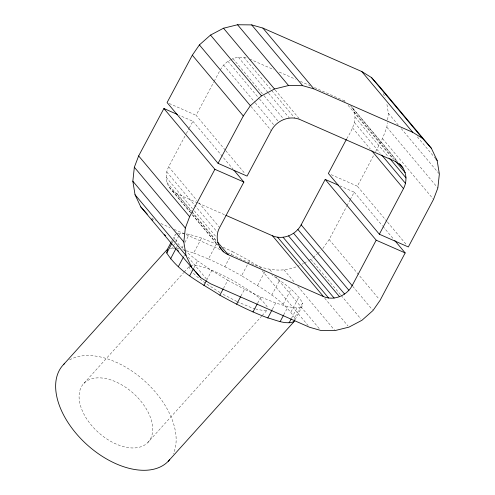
<?xml version="1.0" encoding="UTF-8"?>
<svg xmlns="http://www.w3.org/2000/svg" width="495" height="495" viewBox="0 0 495 495"><rect width="100%" height="100%" fill="white"/><g stroke="black" fill="none" stroke-linecap="round" stroke-linejoin="round"><path stroke-width="0.37" stroke-dasharray="2.48 1.86" d="M190.501 212.627L169.216 187.252C165.318 181.096 165.379 173.157 168.653 166.747L186.015 134.164M346.748 138.711C352.347 129.566 358.881 117.482 351.995 107.186L397.535 161.481M375.699 151.513L382.536 138.594L386.861 127.209L387.338 122.797M387.659 119.852L388.371 113.237L386.781 103.467M173.955 239.444L174.679 238.089L175.329 234.339L173.176 238.411M189.839 266.267L189.542 267.987L191.051 270.412M294.166 320.902L294.686 317.901L302.587 302.971C295.589 290.584 282.985 282.781 271.668 274.713M295.113 319.615L301.931 306.721L302.587 302.971M171.381 241.801L172.817 239.085M172.161 242.841L173.597 240.125M170.268 248.527L172.396 247.976L175.267 242.55M175.626 241.869L178.862 235.769M179.221 235.088L180.298 233.052L189.238 234.321L201.545 238.058L217.744 244.654M176.226 248.125L177.662 245.409M182.055 247.89L183.138 245.854M184.932 242.463L189.238 234.321M183.682 256.571L184.4 255.21M186.405 250.786L193.65 252.982L201.545 238.058M193.99 267.647L197.579 260.859L186.194 251.819M193.65 252.982L208.482 258.935L216.383 244.004M206.737 280.065L211.761 270.561L197.579 260.859M208.482 258.935L224.835 266.687L232.737 251.763L249.486 260.797L262.3 268.556M223.468 288.406L227.774 280.263L211.761 270.561M294.686 317.901C282.336 298.491 260.37 287.898 241.591 275.727L248.41 262.833M248.768 262.158L249.486 260.797M240.935 296.084L244.53 289.297L260.884 297.056L275.715 303.002L288.022 306.739L296.969 308.008L301.931 306.721M257.604 285.423L265.506 270.499M257.647 303.163L260.884 297.056M271.786 295.125L279.687 280.201M272.485 309.109L275.715 303.002M283.171 304.171L291.072 289.241M283.715 314.882L288.022 306.739M322.864 248.515L329.119 239.537L346.667 206.365M347.026 205.691L349.897 200.277M350.25 199.596L354.191 192.153L340.053 185.941M387.053 221.587L357.353 186.182L373.898 154.91M290.98 311.937L298.881 297.006M291.58 318.186L296.969 308.008M186.38 133.483L188.911 128.731M189.269 128.05L192.889 121.263L179.456 115.36M225.274 150.115L196.07 115.298L213.784 82.059M214.143 81.378L219.563 71.206M220.287 69.844L223.585 65.055L227.879 61.262L230.398 59.932M83.933 383.347L183.732 272.578M184.251 272.002L189.424 266.267M147.857 442.481A43.548 26.241 42 0 0 115.731 381.8A43.548 26.241 42 0 0 84.094 414.457A43.548 26.241 42 0 0 147.857 442.481L261.608 316.231M262.127 315.655L267.294 309.92L264.262 310.705L256.063 309.097M308.923 260.568L312.636 258.019M313.187 257.536L317.06 254.114M317.611 253.626L320.927 250.693M231.029 59.598C236.004 56.925 242.204 56.411 247.525 58.354M297.99 266.347L299.357 265.623M302.086 264.181L303.454 263.458M304.14 263.099L308.243 260.933M176.746 233.968L180.298 233.052M190.544 265.537C195.698 263.86 201.001 266.774 205.957 267.962C216.111 271.736 225.813 276.569 235.249 281.859C246.727 289.297 260.147 295.769 267.696 307.624M227.657 252.889C249.709 262.653 271.897 276.526 296.511 266.712M172.396 247.976L176.121 248.509M176.87 248.614L180.595 249.14M182.785 249.69L185.681 250.569M255.377 308.892L251.274 307.649L237.551 301.802M249.703 59.078L273.648 69.603M279.279 72.078L295.478 79.194M300.409 81.366L310.266 85.697M314.492 87.553L345.349 101.339M169.203 103.492L196.07 115.298M331.192 174.685L357.353 186.182M169.216 187.252L172.681 191.126L177.136 193.885L197.623 202.888M198.328 203.197L225.176 214.997M160.844 223.523L169.989 227.545M174.209 229.395L220.628 249.796M223.196 247.24L232.737 251.763M236.882 301.486L221.983 293.752M224.835 266.687L241.591 275.727M227.774 280.263L244.53 289.297M220.028 292.564L206.007 283.592M151.668 218.091L155.554 220.498M205.388 283.171L196.577 276.371L192.332 272.157M185.674 251.299L178.379 244.054L174.679 238.089M417.353 136.886L435.173 158.128M388.371 113.237L398.271 125.037M401.241 128.582L438.861 173.429M386.861 127.209L437.846 187.989M382.536 138.594L433.521 199.374M350.51 105.676L397.535 161.735M354.228 111.913L394.323 159.712M344.075 100.553L345.065 101.735M348.035 105.274L393.079 158.975M355.082 117.167L388.742 157.292M354.5 122.587L380.234 153.277M352.514 127.815L370.334 149.057M387.548 222.181L406.853 245.192M275.232 90.047L299.982 119.549M243.849 57.309L294.834 118.095M354.191 192.153L382.406 225.788M382.901 226.376L393.791 239.363M238.367 57.253L268.067 92.658M268.562 93.252L289.352 118.033M232.916 58.602L263.606 95.189M264.101 95.776L283.901 119.382M227.879 61.262L259.058 98.437M259.553 99.031L278.858 122.042M223.585 65.055L254.77 102.236M255.265 102.824L274.57 125.841M250.977 106.431L271.272 130.631M329.119 239.537L379.108 299.141M352.725 286.302L372.518 309.907M225.769 150.709L245.068 173.72M310.978 259.485L340.678 294.896M341.173 295.484L360.973 319.089M192.889 121.263L232.984 169.061M324.714 298.213L347.979 325.945M283.951 269.818L294.841 282.8M297.811 286.339L334.441 330.01M269.825 269.67L272.3 272.621M275.764 276.748L319.82 329.268M262.072 270.617L308.1 325.5M168.653 166.747L196.868 200.382M198.848 202.746L219.143 226.939M166.716 171.852L217.2 232.044M166.128 177.272L192.363 208.55M194.343 210.907L216.123 236.876M177.136 193.885L191.491 211M191.986 211.588L216.736 241.096M166.982 182.525L191.237 211.439M191.732 212.033L216.482 241.535M172.681 191.126L190.501 212.367M192.481 214.731L217.726 244.827M192.481 214.985L217.726 245.081M188.149 257.134L207.454 280.151M383.291 93.623L385.209 97.676M69.578 359.89A71.274 42.947 42 0 1 144.868 381.212A71.274 42.947 42 0 1 173.287 453.816"/><path stroke-width="0.74" d="M394.781 240.539L405.176 252.933L380.098 300.323L373.013 310.495L361.963 320.271L348.969 327.127L334.936 330.598L320.81 330.45L309.585 327.269L210.424 283.691L200.704 277.67L191.782 267.69L140.797 206.904L135.042 194.733L132.839 181.201L134.349 167.236L138.65 155.919L163.901 108.523L177.334 114.425M191.782 267.69L186.027 255.513L183.824 241.981L185.334 228.016L189.635 216.699L214.886 169.309L163.901 108.523M402.979 167.972L399.514 164.093L395.06 161.333L299.982 119.549C289.34 115.044 276.488 120.594 271.272 130.631L247.048 176.084L218.066 163.344L167.081 102.564L192.32 55.199L199.392 44.921L210.524 35.077L223.511 28.221L237.551 24.75L251.677 24.899L262.894 28.079L361.771 71.534L371.491 77.554L380.414 87.535L431.399 148.314L437.153 160.485L439.356 174.017L437.846 187.989L433.521 199.374L408.338 246.962L379.349 234.222L403.499 188.595C407.837 180.551 406.358 170.026 399.514 163.839M294.754 320.296L294.036 321.651C285.306 324.881 276.241 320.036 267.82 317.932C251.206 311.757 235.323 303.843 219.873 295.187C201.094 283.022 179.128 272.423 166.778 253.019L167.428 249.263L171.022 242.482M166.778 253.019L171.802 243.515M170.484 258.978L175.867 248.799M178.293 266.749L183.323 257.245M189.678 275.789L193.267 269.002M203.86 285.491L206.372 280.739M219.873 295.187L223.109 289.08M236.629 304.227L240.576 296.759M252.982 311.98L257.289 303.837M225.881 215.306L272.504 235.799C283.109 240.285 295.886 234.785 301.164 224.841L325.209 179.413L338.642 185.316M346.389 139.392L328.364 173.442L379.349 234.222M267.82 317.932L272.126 309.79M280.127 321.67L283.357 315.562M289.068 322.938L291.221 318.867M233.974 170.243L243.874 182.042L219.638 227.533C214.36 236.975 217.874 250.303 228.121 254.671L323.489 296.579C334.094 301.071 346.871 295.571 352.149 285.627L376.188 240.193L325.209 179.413M218.066 163.344L243.305 115.978L250.377 105.701L261.509 95.863L274.496 89.007L288.536 85.53L302.662 85.678L313.88 88.859L412.756 132.314L422.476 138.334L431.399 148.314M63.583 364.518L167.428 249.263M168.207 461.303L294.036 321.651M214.886 169.309L243.874 182.042M376.188 240.193L405.176 252.933M140.797 206.904L147.244 214.112M371.491 77.554L422.476 138.334M435.668 158.716L437.153 160.485M361.771 71.534L412.756 132.314M395.313 160.894L405.213 172.693M389.732 158.474L406.067 177.946M381.719 155.046L405.479 183.373M371.819 150.827L403.499 188.595M262.894 28.079L313.88 88.859M251.677 24.899L302.662 85.678M237.551 24.75L288.536 85.53M223.511 28.221L274.496 89.007M210.524 35.077L261.509 95.863M199.392 44.921L250.377 105.701M192.32 55.199L243.305 115.978M301.164 224.841L352.149 285.627M297.916 229.513L348.901 290.293M293.622 233.306L344.607 294.086M288.585 235.967L339.564 296.746M283.134 237.315L334.119 298.095M277.652 237.254L328.631 298.04M272.504 235.799L323.489 296.579M217.726 242.278L228.121 254.671M219.706 247.184L223.666 251.906M138.65 155.919L189.635 216.699M134.349 167.236L185.334 228.016M132.839 181.201L183.824 241.981M135.042 194.733L186.027 255.513M151.699 219.248L152.689 220.43M164.569 234.593L165.559 235.769M177.439 249.932L178.429 251.113M190.309 265.277L191.299 266.459M193.279 268.816L194.764 270.586M195.754 271.767L200.704 277.67M169.692 459.632A71.274 42.947 42 0 1 86.458 444.194A71.274 42.947 42 0 1 64.653 363.479"/></g></svg>
